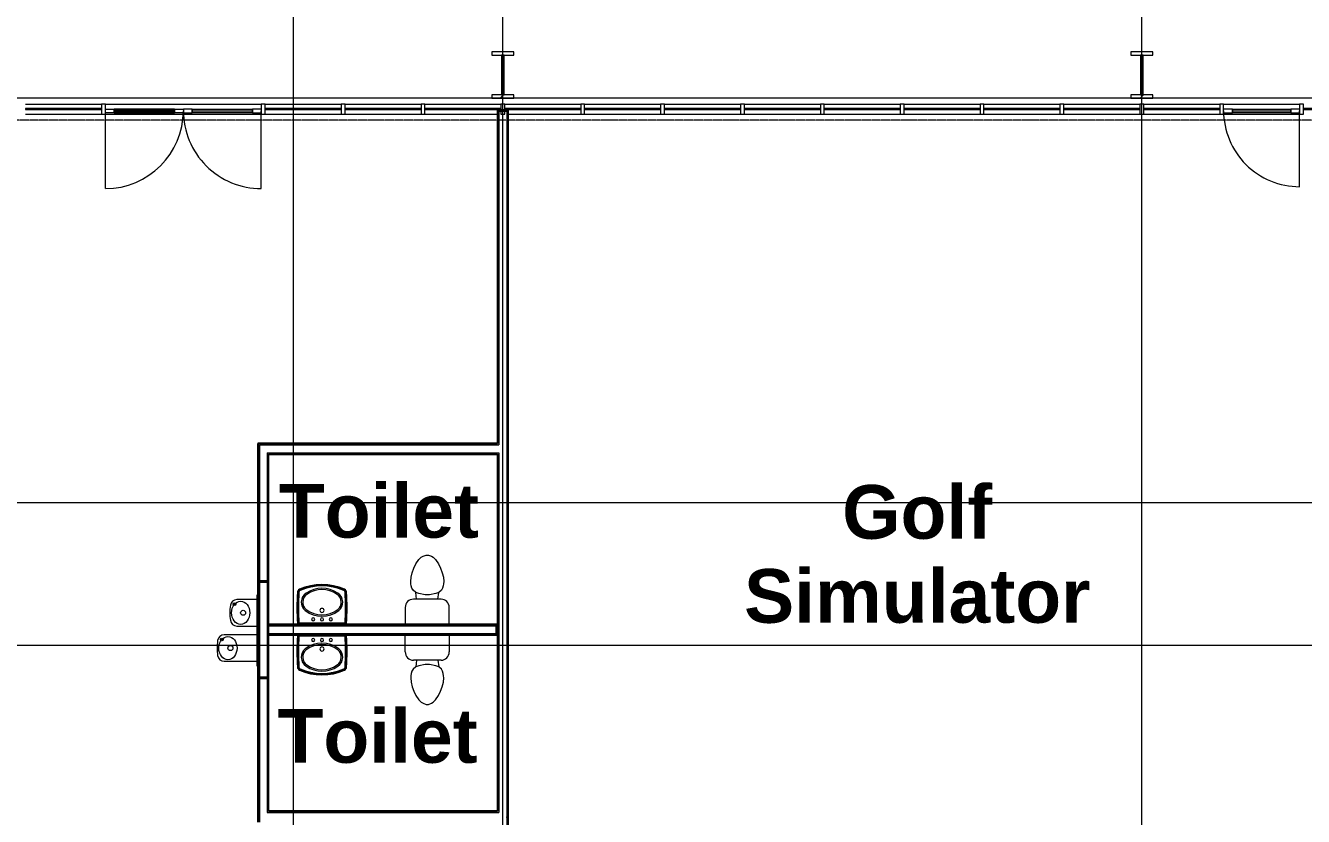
# Model space of a CAD drawing. Header units: inches. Extents: x 25557 to 33164, y -23509 to -20035.
# Drawn here: x 29960 to 30539, y -22685 to -22327 of the extents above; entities that cross this region are included whole.
import ezdxf

# ---------------------------------------------------------------- set-up
doc = ezdxf.new("R2010")
doc.units = ezdxf.units.IN
doc.header["$MEASUREMENT"] = 0
doc.linetypes.add('Grid Line 1_2_', pattern=[0.875, 0.5, -0.125, 0.125, -0.125])
for name, color, linetype, lineweight in [('A-DOOR', 31, 'Continuous', 9), ('A-GLAZ-CURT', 52, 'Continuous', 9), ('A-GLAZ-CWMG', 51, 'Continuous', 9), ('A-WALL', 113, 'Continuous', 25), ('A-WALL-PATT', 111, 'Continuous', 25), ('G-ANNO-SYMB', 111, 'Continuous', 9), ('I-WALL', 2, 'Continuous', 9), ('M-AREA-IDEN', 171, 'Continuous', 9), ('P-SANR-FIXT', 6, 'Continuous', 9), ('S-BEAM', 12, 'Continuous', 9), ('S-GRID', 1, 'Continuous', 9)]:
    doc.layers.add(name, color=color, linetype=linetype, lineweight=lineweight)
doc.styles.add('Arial_B', font='arialbd.ttf', dxfattribs={"height": 24.354149})
pattern_1 = [(0, (5932.319, 0), (61.44, 15.36), [2.534, -43.546, 2.534, -43.546, -245.76]), (0, (5932.319, 0), (61.44, 15.36), [-92.16, 2.534, -89.626, 2.534, -43.546, -107.52]), (0, (5932.319, 0), (61.44, 15.36), [-230.4, 2.534, -28.186, 2.534, -74.266]), (120, (5955.359, 7.68), (-44.02215, 45.528601), [2.534, -43.546, 2.534, -43.546, -245.76]), (120, (5955.359, 7.68), (-44.02215, 45.528601), [-92.16, 2.534, -89.626, 2.534, -43.546, -107.52]), (120, (5955.359, 7.68), (-44.02215, 45.528601), [-230.4, 2.534, -28.186, 2.534, -74.266]), (240, (5963.039, 38.4), (-17.41785, -60.888601), [2.534, -43.546, 2.534, -43.546, -245.76]), (240, (5963.039, 38.4), (-17.41785, -60.888601), [-92.16, 2.534, -89.626, 2.534, -43.546, -107.52]), (240, (5963.039, 38.4), (-17.41785, -60.888601), [-230.4, 2.534, -28.186, 2.534, -74.266])]
pattern_2 = [(225, (30465.71, -22360.053), (19.00703, -19.00703), []), (225, (30465.71, -22388.853), (19.00703, -19.00703), [])]
pattern_3 = [(225, (30176.21, -22360.053), (19.00703, -19.00703), []), (225, (30176.21, -22388.853), (19.00703, -19.00703), [])]

# ---------------------------------------------------------------- blocks, each defined once
blk = doc.blocks.new('Toilet-Domestic-3D - Toilet-Domestic-3D-3240-Overall Floor Plan')
at = {"layer": 'P-SANR-FIXT', "color": 7}
for p, q in [((-9.98, 11.75), (-9.98, 19.48)), ((9.98, 19.48), (9.98, 11.75)), ((6.25, 8.02), (-6.25, 8.02)), ((-4.86, 8.02), (-5.21, 5)), ((-1, 6), (-3.84, 5.5)), ((1, 6), (-1, 6)), ((3.84, 5.5), (1, 6)), ((4.86, 8.02), (5.21, 5)), ((-7.41, 1), (-7.5, 0)), ((-7.5, 0), (-7.33, -1.99)), ((-7.24, 2), (-7.41, 1)), ((-6.97, 3), (-7.24, 2)), ((-6.4, 4), (-6.97, 3)), ((-5.21, 5), (-6.4, 4)), ((-3.84, 5.5), (-5.21, 5)), ((5.21, 5), (3.84, 5.5)), ((6.4, 4), (5.21, 5)), ((6.97, 3), (6.4, 4)), ((7.24, 2), (6.97, 3)), ((7.41, 1), (7.24, 2)), ((7.33, -1.99), (7.5, 0)), ((7.5, 0), (7.41, 1)), ((-7.33, -1.99), (-6.79, -4)), ((-6.79, -4), (-6.06, -6)), ((6.06, -6), (6.79, -4)), ((6.79, -4), (7.33, -1.99)), ((-6.06, -6), (-5.13, -8)), ((-5.13, -8), (-3.74, -10)), ((-3.74, -10), (-2.74, -11)), ((-2.74, -11), (-1.87, -11.5)), ((-1.87, -11.5), (-0.5, -12)), ((0.5, -12), (1.87, -11.5)), ((1.87, -11.5), (2.74, -11)), ((2.74, -11), (3.74, -10)), ((3.74, -10), (5.13, -8)), ((5.13, -8), (6.06, -6)), ((-0.5, -12), (0.5, -12))]:
    blk.add_line(p, q, dxfattribs=at)
for centre, start, end in [((-6.25, 11.75), 180, 270), ((6.25, 11.75), 270, 360)]:
    blk.add_arc(centre, 3.73, start, end, dxfattribs=at)
blk = doc.blocks.new('Sink-Bathroom-Kohler-Pinoir-2035-8 - Vitreous_China-0-White-3242-Overall Floor Plan')
at = {"layer": 'P-SANR-FIXT', "color": 7}
for p, q in [((24150.83, -22602.99), (24150.83, -22603.49)), ((24151.09, -22603.5), (24151.09, -22602.99)), ((24151.5, -22602.99), (24151.5, -22603.51)), ((24151.5, -22603.32), (24161.95, -22603.34)), ((24161.95, -22603.51), (24151.5, -22603.51)), ((24161.95, -22603.34), (24172.4, -22603.32)), ((24172.4, -22603.51), (24161.95, -22603.51)), ((24172.4, -22603.51), (24172.4, -22602.99)), ((24172.82, -22602.99), (24172.82, -22603.5)), ((24173.07, -22603.49), (24173.07, -22602.99))]:
    blk.add_line(p, q, dxfattribs=at)
for centre, radius, start, end in [((24257.18, -22610.52), 106.58, 176.2165, 183.78169), ((24257.18, -22610.52), 106.33, 176.21195, 183.78649), ((24257.18, -22610.52), 105.91, 176.20455, 183.79545), ((24066.72, -22610.52), 105.91, 356.20455, 3.79545), ((24066.72, -22610.52), 106.33, 356.21461, 3.78805), ((24066.72, -22610.52), 106.58, 356.21998, 3.7835), ((24157.45, -22613.04), 4.9, 129.36336, 236.44856), ((24157.45, -22613.04), 4.26, 129.57747, 236.64415), ((24161.95, -22619.57), 12.82, 53.57252, 126.42748), ((24161.95, -22619.57), 12.18, 53.65076, 126.34924), ((24157.96, -22605.31), 0.692, 0, 180), ((24157.96, -22605.31), 0.692, 180, 0), ((24161.95, -22609.37), 0.934, 0, 180), ((24161.95, -22609.37), 0.934, 180, 0), ((24161.95, -22605.3), 0.69, 0, 180), ((24161.95, -22605.3), 0.69, 180, 0), ((24165.95, -22605.3), 0.69, 0, 180), ((24165.95, -22605.3), 0.69, 180, 0), ((24166.46, -22613.04), 4.26, 303.35585, 50.42253), ((24166.46, -22613.04), 4.9, 303.55144, 50.63664), ((24152.38, -22617.55), 1.54, 179.96548, 246.03955), ((24152.38, -22617.55), 1.29, 179.60353, 246.01235), ((24152.38, -22617.55), 0.875, 178.70728, 245.94466), ((24161.95, -22595.69), 25.41, 246.32584, 293.66977), ((24161.95, -22595.69), 25.15, 246.32735, 293.66977), ((24161.95, -22595.69), 24.74, 246.33023, 293.66977), ((24161.95, -22607.28), 12.2, 233.76827, 306.23173), ((24161.95, -22607.28), 11.57, 233.69309, 306.30691), ((24171.54, -22617.56), 0.862, 293.66977, 1.92173), ((24171.54, -22617.56), 1.28, 293.66977, 0.90352), ((24171.54, -22617.56), 1.53, 293.66977, 0.49426)]:
    blk.add_arc(centre, radius, start, end, dxfattribs=at)
blk = doc.blocks.new('Drinking_Fountain-Haws_Corporation-Wall_Mounted_1119 - 1119-11062-Overall Floor Plan')
at = {"layer": 'P-SANR-FIXT', "color": 7}
for p, q in [((13.07, 19.5), (13.07, 4.7)), ((25.07, 4.7), (25.07, 19.5)), ((29.07, 13.75), (29.07, 4.7)), ((41.07, 4.7), (41.07, 13.75)), ((43.07, 4.7), (11.07, 4.7)), ((11.07, 4.7), (11.07, 4.2)), ((43.07, 4.2), (43.07, 4.7))]:
    blk.add_line(p, q, dxfattribs=at)
for centre, radius in [((19.07, 16.69), 1.13), ((22.94, 20.55), 0.625), ((35.07, 10.94), 1.13), ((38.94, 14.82), 0.625)]:
    blk.add_circle(centre, radius, dxfattribs=at)
for centre, radius, start, end in [((16.07, 19.5), 3, 97.57756, 180), ((19.07, -3.05), 25.75, 82.42244, 97.57756), ((22.07, 19.5), 3, 360, 82.42244), ((32.07, 13.75), 3, 97.57756, 180), ((35.07, -8.8), 25.75, 82.42244, 97.57756), ((38.07, 13.75), 3, 360, 82.42244)]:
    blk.add_arc(centre, radius, start, end, dxfattribs=at)
for centre, ratio in [((19.07, 17.82), 0.786373), ((35.07, 12.07), 0.786365)]:
    blk.add_ellipse(centre, major_axis=(-5.25, 0), ratio=ratio, dxfattribs=at)
blk = doc.blocks.new('Toilet-Domestic-3D - Toilet-Domestic-3D-V40-Overall Floor Plan')
at = {"layer": 'P-SANR-FIXT', "color": 7}
for p, q in [((-1.87, 11.5), (-0.5, 12)), ((-0.5, 12), (0.5, 12)), ((0.5, 12), (1.87, 11.5)), ((-6.79, 4), (-6.06, 6)), ((-6.06, 6), (-5.13, 8)), ((-5.13, 8), (-3.74, 10)), ((-3.74, 10), (-2.74, 11)), ((-2.74, 11), (-1.87, 11.5)), ((1.87, 11.5), (2.74, 11)), ((2.74, 11), (3.74, 10)), ((3.74, 10), (5.13, 8)), ((5.13, 8), (6.06, 6)), ((6.06, 6), (6.79, 4)), ((-7.5, 0), (-7.33, 1.99)), ((-7.33, 1.99), (-6.79, 4)), ((6.79, 4), (7.33, 1.99)), ((7.33, 1.99), (7.5, 0)), ((-7.41, -1), (-7.5, 0)), ((-7.24, -2), (-7.41, -1)), ((-6.97, -3), (-7.24, -2)), ((-6.4, -4), (-6.97, -3)), ((-5.21, -5), (-6.4, -4)), ((-3.84, -5.5), (-5.21, -5)), ((-4.86, -8.02), (-5.21, -5)), ((-1, -6), (-3.84, -5.5)), ((3.84, -5.5), (1, -6)), ((5.21, -5), (3.84, -5.5)), ((4.86, -8.02), (5.21, -5)), ((6.4, -4), (5.21, -5)), ((6.97, -3), (6.4, -4)), ((7.24, -2), (6.97, -3)), ((7.41, -1), (7.24, -2)), ((7.5, 0), (7.41, -1)), ((6.25, -8.02), (-6.25, -8.02)), ((1, -6), (-1, -6)), ((-9.98, -11.75), (-9.98, -19.48)), ((9.98, -19.48), (9.98, -11.75))]:
    blk.add_line(p, q, dxfattribs=at)
for centre, start, end in [((-6.25, -11.75), 90, 180), ((6.25, -11.75), 0, 90)]:
    blk.add_arc(centre, 3.73, start, end, dxfattribs=at)
blk = doc.blocks.new('Sink-Bathroom-Kohler-Pinoir-2035-8 - Vitreous_China-0-White-11071-Overall Floor Plan')
at = {"layer": 'P-SANR-FIXT', "color": 7}
for p, q in [((24150.83, -22598.24), (24150.83, -22597.74)), ((24151.09, -22597.73), (24151.09, -22598.24)), ((24151.5, -22598.24), (24151.5, -22597.72)), ((24161.95, -22597.72), (24151.5, -22597.72)), ((24151.5, -22597.91), (24161.95, -22597.89)), ((24172.4, -22597.72), (24161.95, -22597.72)), ((24161.95, -22597.89), (24172.4, -22597.91)), ((24172.4, -22597.72), (24172.4, -22598.24)), ((24172.82, -22598.24), (24172.82, -22597.73)), ((24173.07, -22597.74), (24173.07, -22598.24))]:
    blk.add_line(p, q, dxfattribs=at)
for centre, radius, start, end in [((24161.95, -22605.54), 25.41, 66.33023, 113.67416), ((24161.95, -22605.54), 25.15, 66.33023, 113.67265), ((24161.95, -22605.54), 24.74, 66.33023, 113.66977), ((24257.18, -22590.71), 106.58, 176.21831, 183.7835), ((24152.38, -22583.68), 1.54, 113.96045, 180.03452), ((24257.18, -22590.71), 106.33, 176.21351, 183.78805), ((24152.38, -22583.68), 1.29, 113.98765, 180.39647), ((24257.18, -22590.71), 105.91, 176.20455, 183.79545), ((24152.38, -22583.68), 0.875, 114.05534, 181.29272), ((24157.45, -22588.19), 4.9, 123.55144, 230.63664), ((24157.45, -22588.19), 4.26, 123.35585, 230.42253), ((24161.95, -22593.95), 12.2, 53.76827, 126.23173), ((24161.95, -22593.95), 11.57, 53.69309, 126.30691), ((24166.46, -22588.19), 4.26, 309.57747, 56.64415), ((24166.46, -22588.19), 4.9, 309.36336, 56.44856), ((24171.54, -22583.67), 0.862, 358.07827, 66.33023), ((24171.54, -22583.67), 1.28, 359.09648, 66.33023), ((24171.54, -22583.67), 1.53, 359.50574, 66.33023), ((24066.72, -22590.71), 105.91, 356.20455, 3.79545), ((24066.72, -22590.71), 106.33, 356.21195, 3.78539), ((24066.72, -22590.71), 106.58, 356.2165, 3.78002), ((24161.95, -22581.66), 12.82, 233.57252, 306.42748), ((24161.95, -22581.66), 12.18, 233.65076, 306.34924), ((24161.95, -22591.87), 0.934, 0, 180), ((24161.95, -22591.87), 0.934, 180, 0), ((24157.96, -22595.92), 0.692, 0, 180), ((24157.96, -22595.92), 0.692, 180, 0), ((24161.95, -22595.93), 0.69, 0, 180), ((24161.95, -22595.93), 0.69, 180, 0), ((24165.95, -22595.93), 0.69, 0, 180), ((24165.95, -22595.93), 0.69, 180, 0)]:
    blk.add_arc(centre, radius, start, end, dxfattribs=at)
blk = doc.blocks.new('Locker Rooms and Restrooms_rvt-2-Overall Floor Plan')
at = {"layer": 'A-WALL-PATT', "lineweight": 9}
h = blk.add_hatch(dxfattribs=at)
h.set_pattern_fill('FP_19', style=0, pattern_type=2)
h.set_pattern_definition(pattern_1)
h.paths.add_polyline_path([(24133.58, -22622.62), (24137.08, -22622.62), (24137.08, -22621.99), (24133.58, -22621.99), (24133.58, -22579.24), (24137.08, -22579.24), (24137.08, -22578.62), (24132.95, -22578.62), (24132.95, -22622.62)], flags=0)
h = blk.add_hatch(dxfattribs=at)
h.set_pattern_fill('FP_19', style=0, pattern_type=2)
h.set_pattern_definition(pattern_1)
h.paths.add_polyline_path([(24241.52, -22598.87), (24241.52, -22598.24), (24137.7, -22598.24), (24137.7, -22598.87), (24240.89, -22598.87)], flags=0)
at = {"layer": 'A-WALL', "color": 7, "lineweight": 9}
for p, q in [((24137.08, -22579.24), (24133.58, -22579.24)), ((24133.58, -22579.24), (24133.58, -22621.99)), ((24137.08, -22579.24), (24137.08, -22598.87)), ((24137.08, -22598.87), (24137.7, -22598.87)), ((24137.08, -22602.37), (24137.08, -22621.99)), ((24137.08, -22602.37), (24137.7, -22602.37)), ((24137.7, -22598.87), (24240.89, -22598.87)), ((24137.7, -22602.37), (24240.89, -22602.37)), ((24240.89, -22602.37), (24240.89, -22598.87)), ((24133.58, -22621.99), (24137.08, -22621.99))]:
    blk.add_line(p, q, dxfattribs=at)
at = {"layer": 'I-WALL', "color": 250, "lineweight": 25}
for p, q in [((24133.58, -22578.62), (24132.95, -22578.62)), ((24132.95, -22578.62), (24132.95, -22622.62)), ((24137.08, -22578.62), (24133.58, -22578.62)), ((24137.7, -22578.62), (24137.08, -22578.62)), ((24137.7, -22598.24), (24137.7, -22578.62)), ((24241.52, -22598.24), (24137.7, -22598.24)), ((24241.52, -22598.87), (24241.52, -22598.24)), ((24137.7, -22622.62), (24137.7, -22602.99)), ((24137.7, -22602.99), (24241.52, -22602.99)), ((24241.52, -22602.37), (24241.52, -22598.87)), ((24241.52, -22602.99), (24241.52, -22602.37)), ((24132.95, -22622.62), (24133.58, -22622.62)), ((24133.58, -22622.62), (24137.08, -22622.62)), ((24137.08, -22622.62), (24137.7, -22622.62))]:
    blk.add_line(p, q, dxfattribs=at)
at = {"lineweight": 9}
for name, p in [('Toilet-Domestic-3D - Toilet-Domestic-3D-V40-Overall Floor Plan', (24209.64, -22578.76)), ('Sink-Bathroom-Kohler-Pinoir-2035-8 - Vitreous_China-0-White-11071-Overall Floor Plan', (0, 0)), ('Sink-Bathroom-Kohler-Pinoir-2035-8 - Vitreous_China-0-White-3242-Overall Floor Plan', (0, 0)), ('Toilet-Domestic-3D - Toilet-Domestic-3D-3240-Overall Floor Plan', (24209.64, -22622.47))]:
    blk.add_blockref(name, p, dxfattribs=at)
at = {"lineweight": 9, "rotation": 90}
blk.add_blockref('Drinking_Fountain-Haws_Corporation-Wall_Mounted_1119 - 1119-11062-Overall Floor Plan', (24137.15, -22628.03), dxfattribs=at)
blk = doc.blocks.new('columns and girder2 - one-V30-Overall Floor Plan')
at = {"layer": 'S-BEAM'}
h = blk.add_hatch(dxfattribs=at)
h.set_pattern_fill('FP_31', color=256, style=0, pattern_type=2)
h.set_pattern_definition(pattern_2)
h.paths.add_polyline_path([(5, -0.5), (-5, -0.5), (-5, -2), (5, -2)], flags=0)
h.paths.add_polyline_path([(-5, -20), (-5, -21.5), (5, -21.5), (5, -20)], flags=0)
h.paths.add_polyline_path([(5, -1204.75), (-5, -1204.75), (-5, -1206.25), (5, -1206.25)], flags=0)
h.paths.add_polyline_path([(5, -1224.25), (-5, -1224.25), (-5, -1225), (5, -1225)], flags=0)
h = blk.add_hatch(dxfattribs=at)
h.set_pattern_fill('FP_31', color=256, style=0, pattern_type=2)
h.set_pattern_definition(pattern_2)
h.paths.add_polyline_path([(-0.63, -2), (-0.63, -20), (0.62, -20), (0.62, -2)], flags=0)
h.paths.add_polyline_path([(-0.63, -1206.25), (-0.63, -1224.25), (0.62, -1224.25), (0.62, -1206.25)], flags=0)
at = {"layer": 'S-BEAM', "lineweight": 15}
for p, q in [((5, -0.5), (-5, -0.5)), ((-5, -0.5), (-5, -2)), ((-5, -2), (5, -2)), ((0.62, -2), (-0.63, -2)), ((-0.63, -2), (-0.63, -20)), ((0.62, -20), (0.62, -2)), ((5, -2), (5, -0.5)), ((5, -20), (-5, -20)), ((-5, -20), (-5, -21.5)), ((-5, -21.5), (5, -21.5)), ((-0.63, -20), (0.62, -20)), ((5, -21.5), (5, -20))]:
    blk.add_line(p, q, dxfattribs=at)
blk = doc.blocks.new('columns and girder2 - one-V31-Overall Floor Plan')
at = {"layer": 'S-BEAM'}
h = blk.add_hatch(dxfattribs=at)
h.set_pattern_fill('FP_32', color=256, style=0, pattern_type=2)
h.set_pattern_definition(pattern_3)
h.paths.add_polyline_path([(5, -0.5), (-5, -0.5), (-5, -2), (5, -2)], flags=0)
h.paths.add_polyline_path([(-5, -20), (-5, -21.5), (5, -21.5), (5, -20)], flags=0)
h.paths.add_polyline_path([(5, -1204.75), (-5, -1204.75), (-5, -1206.25), (5, -1206.25)], flags=0)
h.paths.add_polyline_path([(5, -1224.25), (-5, -1224.25), (-5, -1225), (5, -1225)], flags=0)
h = blk.add_hatch(dxfattribs=at)
h.set_pattern_fill('FP_32', color=256, style=0, pattern_type=2)
h.set_pattern_definition(pattern_3)
h.paths.add_polyline_path([(-0.63, -2), (-0.63, -20), (0.62, -20), (0.62, -2)], flags=0)
h.paths.add_polyline_path([(-0.63, -1206.25), (-0.63, -1224.25), (0.62, -1224.25), (0.62, -1206.25)], flags=0)
at = {"layer": 'S-BEAM', "lineweight": 15}
for p, q in [((5, -0.5), (-5, -0.5)), ((-5, -0.5), (-5, -2)), ((-5, -2), (5, -2)), ((0.62, -2), (-0.63, -2)), ((-0.63, -2), (-0.63, -20)), ((0.62, -20), (0.62, -2)), ((5, -2), (5, -0.5)), ((5, -20), (-5, -20)), ((-5, -20), (-5, -21.5)), ((-5, -21.5), (5, -21.5)), ((-0.63, -20), (0.62, -20)), ((5, -21.5), (5, -20))]:
    blk.add_line(p, q, dxfattribs=at)
blk = doc.blocks.new('System Panel - Interior Glazing-1179646-Overall Floor Plan')
at = {"layer": 'A-GLAZ-CURT'}
for p, q in [((10.6875, -0.5625), (-10.6875, -0.5625)), ((-10.6875, -0.5625), (-10.6875, -0.9375)), ((-10.6875, -0.9375), (10.6875, -0.9375)), ((10.6875, -0.9375), (10.6875, -0.5625))]:
    blk.add_line(p, q, dxfattribs=at)
blk = doc.blocks.new('Door_Single_Storefront - one-1179500-Overall Floor Plan')
at = {"layer": 'A-DOOR'}
for p, q in [((-17.21875, 34.4375), (-17.21875, 0)), ((-13.21875, 1), (-17.21875, 1)), ((-13.21875, -0.75), (-13.21875, 1)), ((-13.21875, 1), (13.21875, 1)), ((13.21875, 0.5), (-13.21875, 0.5)), ((-13.21875, 0.5), (-13.21875, -0.25)), ((17.21875, 1), (13.21875, 1)), ((13.21875, 1), (13.21875, -0.75)), ((13.21875, -0.25), (13.21875, 0.5)), ((-17.21875, -0.75), (-13.21875, -0.75)), ((-13.21875, -0.25), (13.21875, -0.25)), ((13.21875, -0.75), (-13.21875, -0.75)), ((13.21875, -0.75), (17.21875, -0.75))]:
    blk.add_line(p, q, dxfattribs=at)
blk.add_arc((-17.21875, 0), 34.4375, 360, 90, dxfattribs=at)
blk = doc.blocks.new('System Panel - Interior Glazing-1179545-Overall Floor Plan')
at = {"layer": 'A-GLAZ-CURT'}
for p, q in [((17.21875, -0.5625), (-17.21875, -0.5625)), ((-17.21875, -0.5625), (-17.21875, -0.9375)), ((-17.21875, -0.9375), (17.21875, -0.9375)), ((17.21875, -0.9375), (17.21875, -0.5625))]:
    blk.add_line(p, q, dxfattribs=at)
blk = doc.blocks.new('Door_Single_Storefront - one-1179722-Overall Floor Plan')
at = {"layer": 'A-DOOR'}
for p, q in [((-17.65625, 35.3125), (-17.65625, 0)), ((-13.65625, 1), (-17.65625, 1)), ((-13.65625, -0.75), (-13.65625, 1)), ((-13.65625, 1), (13.65625, 1)), ((13.65625, 0.5), (-13.65625, 0.5)), ((-13.65625, 0.5), (-13.65625, -0.25)), ((17.65625, 1), (13.65625, 1)), ((13.65625, 1), (13.65625, -0.75)), ((13.65625, -0.25), (13.65625, 0.5)), ((17.65625, -0.75), (17.65625, 1)), ((-17.65625, -0.75), (-13.65625, -0.75)), ((-13.65625, -0.25), (13.65625, -0.25)), ((13.65625, -0.75), (-13.65625, -0.75)), ((13.65625, -0.75), (17.65625, -0.75))]:
    blk.add_line(p, q, dxfattribs=at)
blk.add_arc((-17.65625, 0), 35.3125, 360, 90, dxfattribs=at)
blk = doc.blocks.new('Door_Single_Storefront - one-1179728-Overall Floor Plan')
at = {"layer": 'A-DOOR'}
for p, q in [((-17.65625, 0.75), (-13.65625, 0.75)), ((-17.65625, -35.3125), (-17.65625, 0)), ((-13.65625, 0.75), (-13.65625, -1)), ((13.65625, 0.75), (-13.65625, 0.75)), ((-13.65625, -0.5), (-13.65625, 0.25)), ((-13.65625, 0.25), (13.65625, 0.25)), ((13.65625, -1), (13.65625, 0.75)), ((13.65625, 0.75), (17.65625, 0.75)), ((13.65625, 0.25), (13.65625, -0.5)), ((17.65625, 0.75), (17.65625, -1)), ((-13.65625, -1), (-17.65625, -1)), ((13.65625, -0.5), (-13.65625, -0.5)), ((-13.65625, -1), (13.65625, -1)), ((17.65625, -1), (13.65625, -1))]:
    blk.add_line(p, q, dxfattribs=at)
blk.add_arc((-17.65625, 0), 35.3125, 270, 0, dxfattribs=at)
blk = doc.blocks.new('Rectangular Mullion - Interior 1_75_ x 4_5_-1179494-Overall Floor Plan')
at = {"layer": 'A-GLAZ-CWMG'}
for p, q in [((24570.45, -22362.3), (24604.89, -22362.3)), ((24570.45, -22366.8), (24604.89, -22366.8))]:
    blk.add_line(p, q, dxfattribs=at)
blk = doc.blocks.new('Rectangular Mullion - Interior 1_75_ x 4_5_-V59-Overall Floor Plan')
at = {"layer": 'A-GLAZ-CWMG'}
for p, q in [((24244.77, -22362.3), (24279.2, -22362.3)), ((24246.27, -22366.8), (24279.2, -22366.8))]:
    blk.add_line(p, q, dxfattribs=at)
blk = doc.blocks.new('Rectangular Mullion - Interior 1_75_ x 4_5_-V60-Overall Floor Plan')
at = {"layer": 'A-GLAZ-CWMG'}
for p, q in [((24208.58, -22362.3), (24243.02, -22362.3)), ((24208.58, -22366.8), (24241.52, -22366.8))]:
    blk.add_line(p, q, dxfattribs=at)
blk = doc.blocks.new('Rectangular Mullion - Interior 1_75_ x 4_5_-1179495-Overall Floor Plan')
at = {"layer": 'A-GLAZ-CWMG'}
for p, q in [((24099.14, -22362.3), (24134.45, -22362.3)), ((24099.14, -22366.8), (24134.45, -22366.8))]:
    blk.add_line(p, q, dxfattribs=at)
blk = doc.blocks.new('Rectangular Mullion - Interior 1_75_ x 4_5_-1179496-Overall Floor Plan')
at = {"layer": 'A-GLAZ-CWMG'}
for p, q in [((24063.83, -22362.3), (24099.14, -22362.3)), ((24063.83, -22366.8), (24099.14, -22366.8))]:
    blk.add_line(p, q, dxfattribs=at)
blk = doc.blocks.new('Rectangular Mullion - Interior 1_75_ x 4_5_-1179498-Overall Floor Plan')
at = {"layer": 'A-GLAZ-CWMG', "lineweight": 13}
for p, q in [((-0.875, 3), (0.875, 3)), ((-0.875, -1.5), (-0.875, 3)), ((0.875, 3), (0.875, -1.5)), ((0.875, -1.5), (-0.875, -1.5))]:
    blk.add_line(p, q, dxfattribs=at)

msp = doc.modelspace()

# ---------------------------------------------------------------- hatches: boundary and pattern name
at = {"layer": 'A-WALL-PATT', "lineweight": 9}
h = msp.add_hatch(dxfattribs=at)
h.set_pattern_fill('FP_19', color=256, style=0, pattern_type=2)
h.set_pattern_definition(pattern_1)
h.paths.add_polyline_path([(30174.46, -22772.05), (30177.96, -22772.05), (30177.96, -22771.43), (30174.46, -22771.43), (30174.46, -22687.05), (30173.83, -22687.05), (30173.83, -22772.05)], flags=0)
h.paths.add_polyline_path([(30174.46, -22683.55), (30174.46, -22520.37), (30173.83, -22520.37), (30173.83, -22683.55)], flags=0)
h.paths.add_polyline_path([(30174.46, -22516.87), (30174.46, -22365.68), (30177.96, -22365.68), (30177.96, -22365.05), (30173.83, -22365.05), (30173.83, -22516.87)], flags=0)
h = msp.add_hatch(dxfattribs=at)
h.set_pattern_fill('FP_19', color=256, style=0, pattern_type=2)
h.set_pattern_definition(pattern_1)
h.paths.add_polyline_path([(30177.96, -22772.05), (30178.58, -22772.05), (30178.58, -22365.05), (30177.96, -22365.05), (30177.96, -22771.43)], flags=0)
h = msp.add_hatch(dxfattribs=at)
h.set_pattern_fill('FP_19', color=256, style=0, pattern_type=2)
h.set_pattern_definition(pattern_1)
h.paths.add_polyline_path([(30065.9, -22795.43), (30065.9, -22787.3), (30065.27, -22787.3), (30065.27, -22795.43)], flags=0)
h.paths.add_polyline_path([(30065.9, -22687.93), (30065.9, -22516.87), (30065.27, -22516.87), (30065.27, -22687.93)], flags=0)

# ---------------------------------------------------------------- linework, layer by layer
at = {"layer": 'A-WALL', "lineweight": 9}
for p, q in [((30177.96, -22365.68), (30174.46, -22365.68)), ((30174.46, -22365.68), (30174.46, -22516.87)), ((30177.96, -22365.68), (30177.96, -22771.43)), ((30065.9, -22516.87), (30174.46, -22516.87)), ((30065.9, -22516.87), (30065.9, -22687.93)), ((30069.4, -22520.37), (30174.46, -22520.37)), ((30069.4, -22520.37), (30069.4, -22683.55)), ((30174.46, -22520.37), (30174.46, -22683.55)), ((30069.4, -22683.55), (30174.46, -22683.55))]:
    msp.add_line(p, q, dxfattribs=at)
at = {"layer": 'G-ANNO-SYMB'}
for p, q in [((30081.15, -21006.81), (30081.15, -22912.57)), ((32243.89, -22607.84), (27927.66, -22607.84))]:
    msp.add_line(p, q, dxfattribs=at)
at = {"layer": 'I-WALL', "lineweight": 25}
for p, q in [((30178.58, -22365.05), (30173.83, -22365.05)), ((30173.83, -22365.05), (30173.83, -22516.24)), ((30178.58, -22772.05), (30178.58, -22365.05)), ((30173.83, -22516.24), (30065.27, -22516.24)), ((30065.27, -22516.24), (30065.27, -22687.93)), ((30070.02, -22520.99), (30173.83, -22520.99)), ((30070.02, -22682.93), (30070.02, -22520.99)), ((30173.83, -22520.99), (30173.83, -22682.93)), ((30173.83, -22682.93), (30070.02, -22682.93))]:
    msp.add_line(p, q, dxfattribs=at)
at = {"layer": 'S-GRID', "linetype": 'Grid Line 1_2_'}
for p, q in [((30176.21, -23095.8), (30176.21, -20550.05)), ((30465.71, -23095.8), (30465.71, -20550.05)), ((30176.21, -23413.24), (30176.21, -20902.43)), ((30465.71, -23413.24), (30465.71, -20902.43)), ((32651.38, -22359.55), (28585.83, -22359.55)), ((33029.79, -22359.55), (28669.83, -22359.55)), ((32933.79, -22369.55), (28669.83, -22369.55)), ((32359.66, -22543.05), (27403.68, -22543.05)), ((32651.38, -22543.05), (27722.53, -22543.05))]:
    msp.add_line(p, q, dxfattribs=at)

# ---------------------------------------------------------------- block references
at = {"lineweight": 5}
msp.add_blockref('Locker Rooms and Restrooms_rvt-2-Overall Floor Plan', (5932.32, 0), dxfattribs=at)
at = {"layer": 'A-DOOR'}
msp.add_blockref('Door_Single_Storefront - one-1179728-Overall Floor Plan', (30013.8, -22365.3), dxfattribs=at)
at = {"layer": 'A-DOOR', "rotation": 180}
for name, p in [('Door_Single_Storefront - one-1179722-Overall Floor Plan', (30049.12, -22365.3)), ('Door_Single_Storefront - one-1179500-Overall Floor Plan', (30519.99, -22365.3))]:
    msp.add_blockref(name, p, dxfattribs=at)
at = {"layer": 'A-GLAZ-CURT', "rotation": 180}
for name, p in [('System Panel - Interior Glazing-1179545-Overall Floor Plan', (29977.18, -22365.3)), ('System Panel - Interior Glazing-1179545-Overall Floor Plan', (30085.74, -22365.3)), ('System Panel - Interior Glazing-1179545-Overall Floor Plan', (30121.93, -22365.3)), ('System Panel - Interior Glazing-1179545-Overall Floor Plan', (30158.12, -22365.3)), ('System Panel - Interior Glazing-1179545-Overall Floor Plan', (30194.3, -22365.3)), ('System Panel - Interior Glazing-1179545-Overall Floor Plan', (30230.49, -22365.3)), ('System Panel - Interior Glazing-1179545-Overall Floor Plan', (30266.68, -22365.3)), ('System Panel - Interior Glazing-1179545-Overall Floor Plan', (30302.87, -22365.3)), ('System Panel - Interior Glazing-1179545-Overall Floor Plan', (30339.05, -22365.3)), ('System Panel - Interior Glazing-1179545-Overall Floor Plan', (30375.24, -22365.3)), ('System Panel - Interior Glazing-1179545-Overall Floor Plan', (30411.43, -22365.3)), ('System Panel - Interior Glazing-1179545-Overall Floor Plan', (30447.62, -22365.3)), ('System Panel - Interior Glazing-1179545-Overall Floor Plan', (30483.8, -22365.3)), ('System Panel - Interior Glazing-1179646-Overall Floor Plan', (30549.65, -22365.3))]:
    msp.add_blockref(name, p, dxfattribs=at)
at = {"layer": 'A-GLAZ-CWMG'}
for name, p in [('Rectangular Mullion - Interior 1_75_ x 4_5_-1179494-Overall Floor Plan', (5389.51, 0)), ('Rectangular Mullion - Interior 1_75_ x 4_5_-1179496-Overall Floor Plan', (5932.32, 0)), ('Rectangular Mullion - Interior 1_75_ x 4_5_-1179495-Overall Floor Plan', (5932.32, 0)), ('Rectangular Mullion - Interior 1_75_ x 4_5_-1179494-Overall Floor Plan', (5498.07, 0)), ('Rectangular Mullion - Interior 1_75_ x 4_5_-1179494-Overall Floor Plan', (5534.26, 0)), ('Rectangular Mullion - Interior 1_75_ x 4_5_-V60-Overall Floor Plan', (5932.32, 0)), ('Rectangular Mullion - Interior 1_75_ x 4_5_-V59-Overall Floor Plan', (5932.32, 0)), ('Rectangular Mullion - Interior 1_75_ x 4_5_-1179494-Overall Floor Plan', (5642.82, 0)), ('Rectangular Mullion - Interior 1_75_ x 4_5_-1179494-Overall Floor Plan', (5679.01, 0)), ('Rectangular Mullion - Interior 1_75_ x 4_5_-1179494-Overall Floor Plan', (5715.19, 0)), ('Rectangular Mullion - Interior 1_75_ x 4_5_-1179494-Overall Floor Plan', (5751.38, 0)), ('Rectangular Mullion - Interior 1_75_ x 4_5_-1179494-Overall Floor Plan', (5787.57, 0)), ('Rectangular Mullion - Interior 1_75_ x 4_5_-1179494-Overall Floor Plan', (5823.76, 0)), ('Rectangular Mullion - Interior 1_75_ x 4_5_-1179494-Overall Floor Plan', (5859.94, 0)), ('Rectangular Mullion - Interior 1_75_ x 4_5_-1179494-Overall Floor Plan', (5896.13, 0)), ('Rectangular Mullion - Interior 1_75_ x 4_5_-1179494-Overall Floor Plan', (5932.32, 0))]:
    msp.add_blockref(name, p, dxfattribs=at)
at = {"layer": 'A-GLAZ-CWMG', "extrusion": (0, 0, -1)}
for p in [(-29995.27, -22365.3), (-30067.65, -22365.3), (-30103.83, -22365.3), (-30140.02, -22365.3), (-30176.21, -22365.3), (-30212.4, -22365.3), (-30248.58, -22365.3), (-30284.77, -22365.3), (-30320.96, -22365.3), (-30357.15, -22365.3), (-30393.33, -22365.3), (-30429.52, -22365.3), (-30465.71, -22365.3), (-30501.9, -22365.3), (-30538.08, -22365.3)]:
    msp.add_blockref('Rectangular Mullion - Interior 1_75_ x 4_5_-1179498-Overall Floor Plan', p, dxfattribs=at)
at = {"layer": 'S-BEAM', "rotation": 180}
for name, p in [('columns and girder2 - one-V31-Overall Floor Plan', (30176.21, -22360.05)), ('columns and girder2 - one-V30-Overall Floor Plan', (30465.71, -22360.05))]:
    msp.add_blockref(name, p, dxfattribs=at)

# ---------------------------------------------------------------- texts
at = {"layer": 'M-AREA-IDEN', "char_height": 24.354, "attachment_point": 2, "line_spacing_factor": 0.938532, "style": 'Arial_B'}
for s, insert, width in [('Toilet', (30120.09, -22534.53), 105.408), ('Golf\\PSimulator', (30363.96, -22535.03), 182.016), ('Toilet', (30119.47, -22636.6), 105.408)]:
    msp.add_mtext(s, dxfattribs=dict(at, insert=insert, width=width))

doc.saveas('drawing.dxf')
